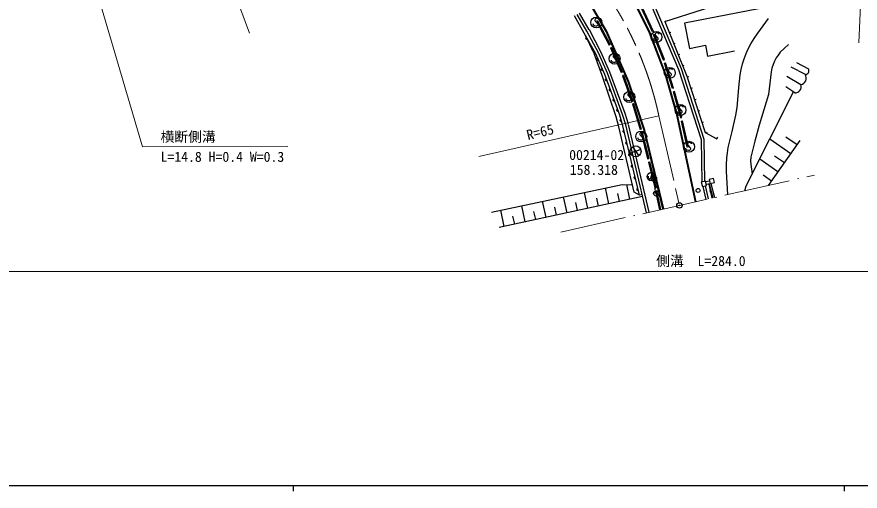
# Model space of a CAD drawing. Units: millimetres, scale not verified. Extents: x 40000 to 680000, y 20000 to 380000.
# Drawn here: x 117844 to 270885, y 204000 to 290073 of the extents above; entities that cross this region are included whole.
import ezdxf
from ezdxf.enums import TextEntityAlignment as Align

# ---------------------------------------------------------------- set-up
doc = ezdxf.new("R2010")
doc.units = ezdxf.units.MM
doc.header["$LTSCALE"] = 1000
doc.linetypes.add('CHAIN', pattern=[18.5, 12, -1.5, 3.5, -1.5])
doc.linetypes.add('LONG_DASHED_DOTTED', pattern=[15.25, 12, -1.5, 0.25, -1.5])
for name, color, linetype, lineweight in [('M-BGD', 7, 'Continuous', 25), ('M-BMK', 2, 'CHAIN', 13), ('M-BMK-HTXT', 7, 'Continuous', 13), ('M-BMK-LINE', 2, 'LONG_DASHED_DOTTED', 13), ('M-BMK-SRVR', 3, 'Continuous', 25), ('M-OTRS', 6, 'Continuous', 25), ('M-TTL-BAND', 7, 'Continuous', 25)]:
    doc.layers.add(name, color=color, linetype=linetype, lineweight=lineweight)
doc.styles.add('ＭＳ ゴシック', font='')
doc.styles.get('ＭＳ ゴシック').set_extended_font_data('MS Gothic')

msp = doc.modelspace()

# ---------------------------------------------------------------- linework, layer by layer
at = {"layer": 'M-BGD'}
for p, q in [((229197, 293985), (232586, 287149)), ((229327, 294060), (232723, 287209)), ((235429, 289215), (252243, 294635)), ((224802, 287426), (221476, 293097)), ((224936, 287494), (221600, 293183)), ((233429, 292394), (238377, 280678)), ((233175, 287347), (231122, 291751)), ((233356, 287432), (231303, 291836)), ((232982, 292167), (237908, 280502)), ((252454, 291540), (239009, 288939)), ((220816, 287124), (219066, 290267)), ((221301, 287458), (219514, 290507)), ((221732, 287711), (219945, 290760)), ((222770, 289575), (222752, 289502)), ((222752, 289502), (222761, 289395)), ((222761, 289395), (222811, 289321)), ((222809, 289683), (222770, 289575)), ((222904, 289769), (222809, 289683)), ((222811, 289321), (223238, 288858)), ((223031, 289808), (222904, 289769)), ((223166, 289803), (223031, 289808)), ((223212, 289362), (223036, 289268)), ((223036, 289268), (225338, 284965)), ((223314, 289756), (223166, 289803)), ((223212, 289362), (225514, 285060)), ((223408, 289706), (223314, 289756)), ((223469, 289650), (223408, 289706)), ((223504, 289577), (223469, 289650)), ((235429, 289215), (235707, 289328)), ((253268, 288451), (254282, 289755)), ((222465, 288649), (222433, 288779)), ((222519, 288553), (222465, 288649)), ((222596, 288482), (222519, 288553)), ((222687, 288438), (222596, 288482)), ((222907, 288370), (222687, 288438)), ((223068, 288366), (222907, 288370)), ((223162, 288431), (223068, 288366)), ((223224, 288512), (223162, 288431)), ((223269, 288623), (223224, 288512)), ((223238, 288858), (223268, 288754)), ((223268, 288754), (223269, 288623)), ((235429, 289215), (239457, 279313)), ((239009, 288939), (239902, 284347)), ((252298, 287133), (253268, 288451)), ((222917, 283355), (220816, 287124)), ((220816, 287124), (222652, 283217)), ((221126, 286237), (221150, 286306)), ((221127, 286174), (221126, 286237)), ((221150, 286306), (221178, 286356)), ((221178, 286356), (221219, 286400)), ((223387, 283518), (221301, 287458)), ((223828, 283752), (221742, 287692)), ((228789, 278291), (224802, 287426)), ((228930, 278344), (224936, 287494)), ((232586, 287149), (235417, 279704)), ((232723, 287209), (235559, 279752)), ((233356, 287432), (233175, 287347)), ((233587, 286881), (233401, 286808)), ((235182, 282236), (233401, 286808)), ((235369, 282308), (233587, 286881)), ((233679, 286941), (233662, 286868)), ((233662, 286868), (233670, 286760)), ((233670, 286760), (233720, 286687)), ((233718, 287049), (233679, 286941)), ((233813, 287135), (233718, 287049)), ((233720, 286687), (234147, 286224)), ((233940, 287173), (233813, 287135)), ((234075, 287168), (233940, 287173)), ((234223, 287122), (234075, 287168)), ((234147, 286224), (234177, 286120)), ((234317, 287072), (234223, 287122)), ((234378, 287016), (234317, 287072)), ((234413, 286942), (234378, 287016)), ((236246, 287207), (236524, 287320)), ((251640, 286155), (252298, 287133)), ((221140, 286114), (221127, 286174)), ((221178, 286047), (221140, 286114)), ((221221, 286004), (221178, 286047)), ((221274, 285970), (221221, 286004)), ((221346, 285956), (221274, 285970)), ((221403, 285953), (221346, 285956)), ((221463, 285964), (221403, 285953)), ((225514, 285060), (225338, 284965)), ((233374, 286014), (233342, 286145)), ((233428, 285919), (233374, 286014)), ((233506, 285848), (233428, 285919)), ((233597, 285804), (233506, 285848)), ((233816, 285735), (233597, 285804)), ((233978, 285732), (233816, 285735)), ((234071, 285797), (233978, 285732)), ((234133, 285877), (234071, 285797)), ((234178, 285989), (234133, 285877)), ((234177, 286120), (234178, 285989)), ((237063, 285199), (237340, 285312)), ((239902, 284347), (242834, 284914)), ((242834, 284914), (243202, 282964)), ((250588, 284292), (251040, 285156)), ((251040, 285156), (251640, 286155)), ((257858, 285048), (257105, 284362)), ((222176, 284352), (222201, 284422)), ((222177, 284290), (222176, 284352)), ((222190, 284230), (222177, 284290)), ((222228, 284162), (222190, 284230)), ((222201, 284422), (222229, 284472)), ((222272, 284119), (222228, 284162)), ((222229, 284472), (222270, 284516)), ((222325, 284086), (222272, 284119)), ((222396, 284071), (222325, 284086)), ((222453, 284069), (222396, 284071)), ((222513, 284079), (222453, 284069)), ((224082, 279451), (222652, 283217)), ((224556, 279596), (222917, 283355)), ((225006, 279863), (223387, 283518)), ((225463, 280066), (223844, 283721)), ((225767, 284513), (225584, 284434)), ((225584, 284434), (227502, 279955)), ((225767, 284513), (227685, 280034)), ((226208, 283202), (226113, 283116)), ((226335, 283241), (226208, 283202)), ((226470, 283235), (226335, 283241)), ((226618, 283189), (226470, 283235)), ((226712, 283139), (226618, 283189)), ((226773, 283083), (226712, 283139)), ((237879, 283191), (238157, 283304)), ((243202, 282964), (248059, 283921)), ((249848, 282481), (250194, 283409)), ((250194, 283409), (250588, 284292)), ((256006, 283151), (255660, 282626)), ((256400, 283638), (256006, 283151)), ((257105, 284362), (256400, 283638)), ((223112, 282428), (223118, 282491)), ((223120, 282367), (223112, 282428)), ((223118, 282491), (223149, 282557)), ((223150, 282296), (223120, 282367)), ((223149, 282557), (223181, 282604)), ((223190, 282250), (223150, 282296)), ((223181, 282604), (223226, 282645)), ((223239, 282211), (223190, 282250)), ((223309, 282190), (223239, 282211)), ((223366, 282182), (223309, 282190)), ((223426, 282186), (223366, 282182)), ((225769, 282082), (225737, 282212)), ((225823, 281986), (225769, 282082)), ((225901, 281915), (225823, 281986)), ((225992, 281871), (225901, 281915)), ((226211, 281802), (225992, 281871)), ((226074, 283008), (226056, 282935)), ((226056, 282935), (226065, 282828)), ((226065, 282828), (226115, 282754)), ((226113, 283116), (226074, 283008)), ((226115, 282754), (226542, 282291)), ((226372, 281799), (226211, 281802)), ((226466, 281864), (226372, 281799)), ((226528, 281945), (226466, 281864)), ((226573, 282056), (226528, 281945)), ((226542, 282291), (226572, 282187)), ((226572, 282187), (226573, 282056)), ((226808, 283009), (226773, 283083)), ((235182, 282236), (235369, 282308)), ((235373, 281693), (235564, 281753)), ((236842, 277056), (235373, 281693)), ((237033, 277117), (235564, 281753)), ((249559, 281533), (249848, 282481)), ((255355, 282049), (255098, 281435)), ((255660, 282626), (255355, 282049)), ((261551, 280558), (259385, 281743)), ((223932, 280548), (223937, 280611)), ((223939, 280488), (223932, 280548)), ((223937, 280611), (223968, 280678)), ((223970, 280417), (223939, 280488)), ((223968, 280678), (224001, 280725)), ((224010, 280370), (223970, 280417)), ((224001, 280725), (224046, 280765)), ((224059, 280331), (224010, 280370)), ((224129, 280310), (224059, 280331)), ((224185, 280302), (224129, 280310)), ((224246, 280306), (224185, 280302)), ((236099, 280438), (236082, 280365)), ((236082, 280365), (236090, 280258)), ((236090, 280258), (236140, 280185)), ((236138, 280547), (236099, 280438)), ((236233, 280632), (236138, 280547)), ((236140, 280185), (236567, 279722)), ((236360, 280671), (236233, 280632)), ((236495, 280666), (236360, 280671)), ((236643, 280620), (236495, 280666)), ((236737, 280569), (236643, 280620)), ((236798, 280514), (236737, 280569)), ((236833, 280440), (236798, 280514)), ((237908, 280502), (242047, 267816)), ((238377, 280678), (242546, 267898)), ((238696, 281183), (238974, 281296)), ((249137, 279526), (249317, 280530)), ((249317, 280530), (249559, 281533)), ((254728, 280068), (254516, 278027)), ((254884, 280759), (254728, 280068)), ((255098, 281435), (254884, 280759)), ((260947, 279611), (258352, 280965)), ((226630, 271945), (224082, 279451)), ((227294, 272214), (224556, 279596)), ((224685, 278698), (224694, 278760)), ((224689, 278637), (224685, 278698)), ((224716, 278564), (224689, 278637)), ((224694, 278760), (224728, 278825)), ((224753, 278515), (224716, 278564)), ((224728, 278825), (224764, 278870)), ((224764, 278870), (224811, 278907)), ((227767, 272366), (225006, 279863)), ((228236, 272539), (225475, 280036)), ((227685, 280034), (227502, 279955)), ((227916, 279465), (227728, 279397)), ((227728, 279397), (229376, 274853)), ((227916, 279465), (229564, 274921)), ((235417, 279704), (237496, 272531)), ((235559, 279752), (237641, 272569)), ((235794, 279512), (235762, 279643)), ((235848, 279417), (235794, 279512)), ((235926, 279346), (235848, 279417)), ((236017, 279301), (235926, 279346)), ((236236, 279233), (236017, 279301)), ((236398, 279230), (236236, 279233)), ((236491, 279295), (236398, 279230)), ((236553, 279375), (236491, 279295)), ((236598, 279487), (236553, 279375)), ((236567, 279722), (236597, 279618)), ((236597, 279618), (236598, 279487)), ((239457, 279313), (242781, 269071)), ((239503, 279171), (239788, 279264)), ((248891, 277282), (249137, 279526)), ((260146, 277753), (257609, 279250)), ((224800, 278474), (224753, 278515)), ((224868, 278448), (224800, 278474)), ((224924, 278437), (224868, 278448)), ((224985, 278438), (224924, 278437)), ((225413, 276979), (225448, 277024)), ((225448, 277024), (225496, 277062)), ((231670, 269472), (228789, 278291)), ((231814, 269513), (228930, 278344)), ((237033, 277117), (236842, 277056)), ((240172, 277109), (240458, 277202)), ((248706, 275032), (248891, 277282)), ((254516, 278027), (254244, 276000)), ((259037, 276280), (257429, 277377)), ((225369, 276852), (225378, 276914)), ((225373, 276791), (225369, 276852)), ((225400, 276718), (225373, 276791)), ((225378, 276914), (225413, 276979)), ((225437, 276669), (225400, 276718)), ((225484, 276628), (225437, 276669)), ((225552, 276603), (225484, 276628)), ((225609, 276592), (225552, 276603)), ((225669, 276593), (225609, 276592)), ((228745, 276056), (228728, 275982)), ((228728, 275982), (228736, 275875)), ((228736, 275875), (228787, 275802)), ((228784, 276164), (228745, 276056)), ((228879, 276249), (228784, 276164)), ((228787, 275802), (229213, 275339)), ((229007, 276288), (228879, 276249)), ((229141, 276283), (229007, 276288)), ((229289, 276237), (229141, 276283)), ((229383, 276186), (229289, 276237)), ((229445, 276131), (229383, 276186)), ((229479, 276057), (229445, 276131)), ((237224, 276536), (237031, 276483)), ((238317, 271767), (237031, 276483)), ((238510, 271820), (237224, 276536)), ((250230, 259432), (258782, 276452)), ((254244, 276000), (253379, 273222)), ((226054, 275007), (226063, 275069)), ((226058, 274946), (226054, 275007)), ((226085, 274873), (226058, 274946)), ((226063, 275069), (226097, 275134)), ((226122, 274824), (226085, 274873)), ((226097, 275134), (226133, 275179)), ((226169, 274783), (226122, 274824)), ((226133, 275179), (226180, 275216)), ((226237, 274757), (226169, 274783)), ((226293, 274746), (226237, 274757)), ((226354, 274747), (226293, 274746)), ((228441, 275129), (228408, 275260)), ((228495, 275034), (228441, 275129)), ((228572, 274963), (228495, 275034)), ((228663, 274918), (228572, 274963)), ((228882, 274850), (228663, 274918)), ((229044, 274847), (228882, 274850)), ((229137, 274912), (229044, 274847)), ((229199, 274992), (229137, 274912)), ((229244, 275104), (229199, 274992)), ((229213, 275339), (229244, 275235)), ((229244, 275235), (229244, 275104)), ((229564, 274921), (229376, 274853)), ((229752, 274339), (229561, 274281)), ((229561, 274281), (230975, 269612)), ((229752, 274339), (231167, 269670)), ((240842, 275047), (241127, 275140)), ((248545, 273613), (248706, 275032)), ((226738, 273161), (226747, 273223)), ((226742, 273100), (226738, 273161)), ((226769, 273027), (226742, 273100)), ((226747, 273223), (226782, 273288)), ((226806, 272978), (226769, 273027)), ((226782, 273288), (226817, 273333)), ((226853, 272937), (226806, 272978)), ((226817, 273333), (226865, 273371)), ((226921, 272912), (226853, 272937)), ((226978, 272901), (226921, 272912)), ((227038, 272902), (226978, 272901)), ((228828, 270599), (228245, 272512)), ((237496, 272531), (240948, 256490)), ((237641, 272569), (241094, 256523)), ((237736, 272770), (237703, 272901)), ((237790, 272675), (237736, 272770)), ((237867, 272603), (237790, 272675)), ((237958, 272559), (237867, 272603)), ((238177, 272491), (237958, 272559)), ((238040, 273696), (238023, 273623)), ((238023, 273623), (238031, 273516)), ((238031, 273516), (238082, 273443)), ((238079, 273805), (238040, 273696)), ((238174, 273890), (238079, 273805)), ((238082, 273443), (238508, 272980)), ((238302, 273929), (238174, 273890)), ((238339, 272488), (238177, 272491)), ((238436, 273924), (238302, 273929)), ((238432, 272553), (238339, 272488)), ((238494, 272633), (238432, 272553)), ((238584, 273878), (238436, 273924)), ((238539, 272745), (238494, 272633)), ((238508, 272980), (238539, 272876)), ((238539, 272876), (238539, 272745)), ((238678, 273827), (238584, 273878)), ((238740, 273772), (238678, 273827)), ((238774, 273698), (238740, 273772)), ((241511, 272985), (241796, 273078)), ((248325, 272212), (248545, 273613)), ((253379, 273222), (252573, 270430)), ((227107, 270098), (226630, 271945)), ((227847, 270315), (227294, 272214)), ((227359, 271243), (227360, 271305)), ((227381, 271169), (227359, 271243)), ((227360, 271305), (227373, 271366)), ((227373, 271366), (227412, 271428)), ((227414, 271117), (227381, 271169)), ((227412, 271428), (227451, 271470)), ((227458, 271073), (227414, 271117)), ((227451, 271470), (227500, 271505)), ((227524, 271043), (227458, 271073)), ((227580, 271028), (227524, 271043)), ((227640, 271025), (227580, 271028)), ((228350, 270453), (227767, 272366)), ((238317, 271767), (238510, 271820)), ((238442, 271170), (238637, 271215)), ((239518, 266443), (238442, 271170)), ((239713, 266487), (238637, 271215)), ((242180, 270923), (242466, 271016)), ((247669, 269274), (248325, 272212)), ((229884, 258267), (227107, 270098)), ((230864, 257713), (227847, 270315)), ((227890, 269316), (227906, 269376)), ((227906, 269376), (227948, 269436)), ((227948, 269436), (227989, 269477)), ((227989, 269477), (228040, 269508)), ((232118, 254505), (228350, 270453)), ((232606, 254615), (228836, 270568)), ((231167, 269670), (230975, 269612)), ((234804, 256491), (231670, 269472)), ((234950, 256523), (231814, 269513)), ((252573, 270430), (251777, 267522)), ((227887, 269254), (227890, 269316)), ((227905, 269179), (227887, 269254)), ((227935, 269126), (227905, 269179)), ((227977, 269079), (227935, 269126)), ((228042, 269046), (227977, 269079)), ((228096, 269028), (228042, 269046)), ((228157, 269022), (228096, 269028)), ((230602, 267958), (230569, 268089)), ((230656, 267863), (230602, 267958)), ((230733, 267792), (230656, 267863)), ((230907, 268884), (230889, 268811)), ((230889, 268811), (230897, 268704)), ((230897, 268704), (230948, 268631)), ((230946, 268993), (230907, 268884)), ((231040, 269078), (230946, 268993)), ((230948, 268631), (231374, 268168)), ((231168, 269117), (231040, 269078)), ((231129, 269016), (231323, 269066)), ((231129, 269016), (232320, 264321)), ((231302, 269112), (231168, 269117)), ((231450, 269066), (231302, 269112)), ((231323, 269066), (232514, 264370)), ((231406, 267933), (231360, 267821)), ((231374, 268168), (231405, 268064)), ((231405, 268064), (231406, 267933)), ((231545, 269015), (231450, 269066)), ((231606, 268960), (231545, 269015)), ((231640, 268886), (231606, 268960)), ((242546, 267898), (242631, 260212)), ((242781, 269071), (244894, 267957)), ((242976, 268968), (243116, 269233)), ((244894, 267957), (245034, 268222)), ((246955, 266358), (247669, 269274)), ((258285, 265195), (254475, 267880)), ((259439, 266833), (257412, 268261)), ((228389, 267154), (228393, 267215)), ((228407, 267079), (228389, 267154)), ((228393, 267215), (228409, 267276)), ((228438, 267025), (228407, 267079)), ((228409, 267276), (228451, 267336)), ((228480, 266979), (228438, 267025)), ((228451, 267336), (228492, 267376)), ((228545, 266946), (228480, 266979)), ((228492, 267376), (228543, 267408)), ((228599, 266928), (228545, 266946)), ((228660, 266922), (228599, 266928)), ((229549, 266474), (230711, 264859)), ((230824, 267747), (230733, 267792)), ((231044, 267679), (230824, 267747)), ((231205, 267676), (231044, 267679)), ((231299, 267741), (231205, 267676)), ((231360, 267821), (231299, 267741)), ((239713, 266487), (239518, 266443)), ((239576, 267028), (239558, 266955)), ((239558, 266955), (239567, 266848)), ((239567, 266848), (239617, 266774)), ((239615, 267136), (239576, 267028)), ((239710, 267222), (239615, 267136)), ((239617, 266774), (240044, 266311)), ((239837, 267261), (239710, 267222)), ((239972, 267256), (239837, 267261)), ((240120, 267209), (239972, 267256)), ((240044, 266311), (240074, 266208)), ((240214, 267159), (240120, 267209)), ((240275, 267103), (240214, 267159)), ((240310, 267030), (240275, 267103)), ((242047, 267816), (242132, 260083)), ((246793, 265414), (246955, 266358)), ((251777, 267522), (251041, 264597)), ((254261, 259486), (260016, 267651)), ((228892, 265053), (228896, 265115)), ((228910, 264978), (228892, 265053)), ((228896, 265115), (228912, 265175)), ((228941, 264925), (228910, 264978)), ((228912, 265175), (228954, 265235)), ((228983, 264879), (228941, 264925)), ((228954, 265235), (228994, 265276)), ((229047, 264845), (228983, 264879)), ((228994, 265276), (229046, 265308)), ((229102, 264827), (229047, 264845)), ((229162, 264821), (229102, 264827)), ((231067, 266000), (229193, 265333)), ((239271, 266102), (239239, 266233)), ((239325, 266006), (239271, 266102)), ((239402, 265935), (239325, 266006)), ((239493, 265891), (239402, 265935)), ((239713, 265823), (239493, 265891)), ((239874, 265819), (239713, 265823)), ((239968, 265884), (239874, 265819)), ((240030, 265965), (239968, 265884)), ((240075, 266076), (240030, 265965)), ((240074, 266208), (240075, 266076)), ((246691, 264463), (246793, 265414)), ((257131, 263557), (255348, 264813)), ((232320, 264321), (232514, 264370)), ((232473, 263731), (232667, 263780)), ((232473, 263731), (233645, 259020)), ((232667, 263780), (233839, 259069)), ((246636, 263244), (246691, 264463)), ((246642, 262034), (246636, 263244)), ((251041, 264597), (251013, 263946)), ((251013, 263946), (251046, 263280)), ((251046, 263280), (251150, 262420)), ((255976, 261919), (252656, 264260)), ((229395, 262953), (229398, 263014)), ((229413, 262878), (229395, 262953)), ((229398, 263014), (229415, 263075)), ((229444, 262825), (229413, 262878)), ((229415, 263075), (229457, 263135)), ((229486, 262778), (229444, 262825)), ((229457, 263135), (229497, 263175)), ((229550, 262745), (229486, 262778)), ((229497, 263175), (229549, 263207)), ((229605, 262727), (229550, 262745)), ((229665, 262721), (229605, 262727)), ((246740, 259920), (246642, 262034)), ((251150, 262420), (251293, 261547)), ((229898, 260853), (229901, 260914)), ((229916, 260777), (229898, 260853)), ((229901, 260914), (229918, 260974)), ((229947, 260724), (229916, 260777)), ((229918, 260974), (229960, 261035)), ((229989, 260678), (229947, 260724)), ((229960, 261035), (230000, 261075)), ((230053, 260644), (229989, 260678)), ((230000, 261075), (230052, 261107)), ((230108, 260626), (230053, 260644)), ((230168, 260620), (230108, 260626)), ((232407, 261113), (232396, 261051)), ((232396, 261051), (232402, 260971)), ((232402, 260971), (232432, 260859)), ((232440, 261164), (232407, 261113)), ((232432, 260859), (232483, 260772)), ((232483, 260772), (232558, 260707)), ((232558, 260707), (232651, 260681)), ((232651, 260681), (232735, 260700)), ((232735, 260700), (232788, 260718)), ((232788, 260718), (232853, 260766)), ((232853, 260766), (232879, 260828)), ((232879, 260828), (233002, 261284)), ((233002, 261284), (233055, 261345)), ((233055, 261345), (233138, 261398)), ((233138, 261398), (233227, 261414)), ((233227, 261414), (233302, 261407)), ((233302, 261407), (233381, 261374)), ((233444, 260878), (233374, 260805)), ((233381, 261374), (233444, 261270)), ((233434, 261199), (233600, 258711)), ((233444, 261270), (233489, 261103)), ((233483, 260951), (233444, 260878)), ((233497, 261028), (233483, 260951)), ((233489, 261103), (233497, 261028)), ((242832, 260265), (242064, 260065)), ((243033, 259490), (242832, 260265)), ((242867, 260194), (243547, 260336)), ((244256, 260759), (243490, 260584)), ((243490, 260584), (243667, 259810)), ((244433, 259985), (244256, 260759)), ((254822, 260282), (253284, 261366)), ((204009, 254619), (227718, 259678)), ((225295, 256147), (224671, 259028)), ((227718, 259678), (229574, 259587)), ((229093, 256969), (228516, 259639)), ((230401, 258752), (230404, 258813)), ((230419, 258677), (230401, 258752)), ((230404, 258813), (230420, 258874)), ((230449, 258624), (230419, 258677)), ((230420, 258874), (230463, 258934)), ((230463, 258934), (230503, 258975)), ((230503, 258975), (230555, 259006)), ((233645, 259020), (233839, 259069)), ((242064, 260065), (242265, 259290)), ((242265, 259290), (243033, 259490)), ((242310, 259302), (242853, 256919)), ((243341, 257029), (242794, 259427)), ((242970, 259705), (243658, 259849)), ((243465, 259733), (243803, 259822)), ((244014, 257180), (243465, 259733)), ((243465, 259733), (244129, 257206)), ((243667, 259810), (244433, 259985)), ((243803, 259822), (244471, 257283)), ((246898, 257829), (246740, 259920)), ((249952, 258516), (250230, 259432)), ((231417, 257472), (205353, 251830)), ((217698, 254502), (217069, 257405)), ((221496, 255324), (220870, 258217)), ((223396, 255736), (223083, 257179)), ((227194, 256558), (226883, 257995)), ((230864, 257713), (229884, 258267)), ((230491, 258577), (230449, 258624)), ((230556, 258544), (230491, 258577)), ((230610, 258526), (230556, 258544)), ((230671, 258520), (230610, 258526)), ((231364, 257856), (230864, 257713)), ((233420, 258190), (234369, 257893)), ((233767, 258362), (234457, 255030)), ((233963, 258403), (234652, 255074)), ((243759, 258615), (243614, 258576)), ((243614, 258576), (243690, 258286)), ((243690, 258286), (243835, 258324)), ((210101, 252858), (209468, 255783)), ((213899, 253680), (213269, 256595)), ((219597, 254913), (219284, 256362)), ((235091, 255173), (234804, 256491)), ((235237, 255206), (234950, 256523)), ((206302, 252036), (205667, 254973)), ((212000, 253269), (211684, 254729)), ((215799, 254091), (215484, 255546)), ((208202, 252447), (207884, 253912))]:
    msp.add_line(p, q, dxfattribs=at)
for centre, radius in [((223016, 289053), 995), ((233925, 286419), 995), ((226320, 282486), 995), ((236345, 279917), 995), ((228991, 275534), 995), ((238286, 273175), 995), ((231152, 268363), 995), ((230129, 265664), 995), ((239822, 266506), 995), ((232967, 261065), 746), ((233466, 260719), 481), ((241475, 258566), 360), ((233895, 258041), 498), ((238093, 255848), 1.5)]:
    msp.add_circle(centre, radius, dxfattribs=at)
for centre, radius, start, end in [((260894, 280311), 702, 274.30127, 20.56152), ((259836, 278987), 1273, 284.09375, 29.30475), ((259040, 277432), 1152, 269.88269, 16.14288)]:
    msp.add_arc(centre, radius, start, end, dxfattribs=at)
at = {"layer": 'M-BMK'}
msp.add_line((234362, 272089), (237981, 256335), dxfattribs=at)
msp.add_arc((172750, 258940), 63000, 12.04712, 112.31219, dxfattribs=at)
at = {"layer": 'M-BMK-HTXT'}
for p, q in [((148832, 317223), (160086, 287090)), ((129534, 304244), (140636, 266481)), ((234362, 272089), (201690, 264737)), ((140636, 266481), (167027, 266524)), ((98776, 243890), (202674, 243890)), ((202674, 243890), (355204, 243890))]:
    msp.add_line(p, q, dxfattribs=at)
at = {"layer": 'M-BMK-LINE'}
for p, q in [((270676, 285338), (272496, 330236)), ((216563, 251004), (262605, 261363))]:
    msp.add_line(p, q, dxfattribs=at)
at = {"layer": 'M-BMK-SRVR'}
msp.add_circle((238093, 255848), 498, dxfattribs=at)
at = {"layer": 'M-OTRS'}
for radius in [49.8, 15]:
    msp.add_circle((238093, 255848), radius, dxfattribs=at)
at = {"layer": 'M-TTL-BAND'}
for p, q in [((40000, 205000), (579000, 205000)), ((168000, 205000), (168000, 204000)), ((268000, 205000), (268000, 204000))]:
    msp.add_line(p, q, dxfattribs=at)

# ---------------------------------------------------------------- texts
at = {"layer": 'M-BGD', "style": 'ＭＳ ゴシック'}
msp.add_text('R=65', height=1833, rotation=13.6, dxfattribs=at).set_placement((210729, 267167), align=Align.BOTTOM_LEFT)
for s, p in [('00214-02', (218079, 263551)), ('158.318', (218199, 260853))]:
    msp.add_text(s, height=1833, dxfattribs=at).set_placement(p, align=Align.BOTTOM_LEFT)
at = {"layer": 'M-BMK-HTXT', "style": 'ＭＳ ゴシック'}
for s, p in [('横断側溝', (143922, 266857)), ('L=14.8 H=0.4 W=0.3', (143922, 263215)), ('側溝\u3000L=284.0', (233873, 244310))]:
    msp.add_text(s, height=1833, dxfattribs=at).set_placement(p, align=Align.BOTTOM_LEFT)

doc.saveas('drawing.dxf')
